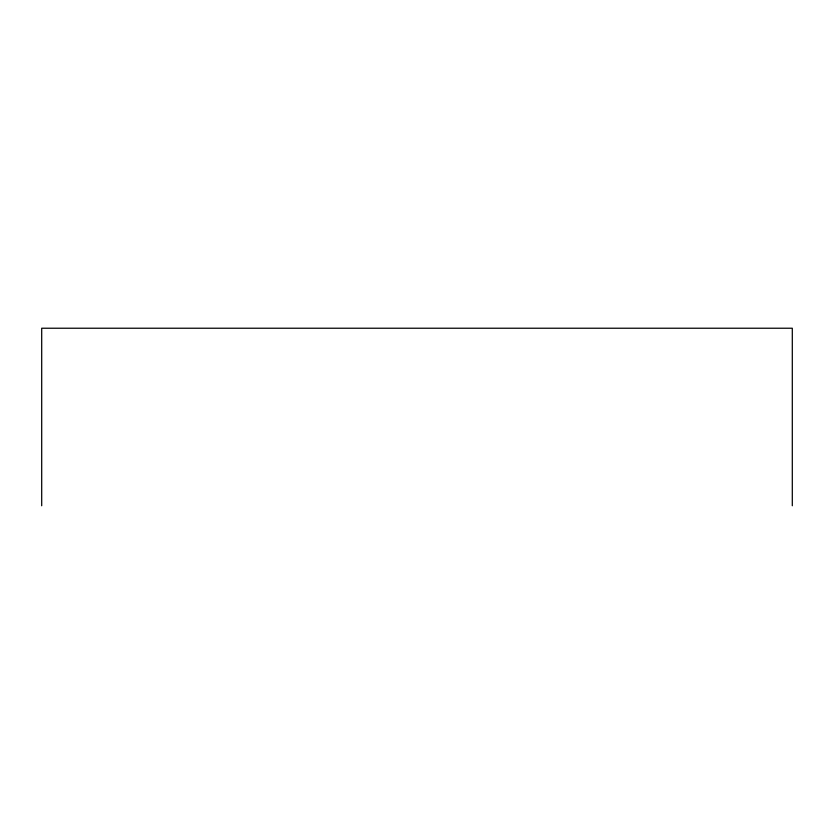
<?xml version="1.0" encoding="UTF-8"?>
<svg xmlns="http://www.w3.org/2000/svg" width="834" height="834" viewBox="0 0 834 834"><rect width="100%" height="100%" fill="white"/><g stroke="black" fill="none" stroke-linecap="round" stroke-linejoin="round"><path stroke-width="1.25" d="M792.3 505.769L792.3 328.231L41.7 328.231L41.7 505.769"/></g></svg>
